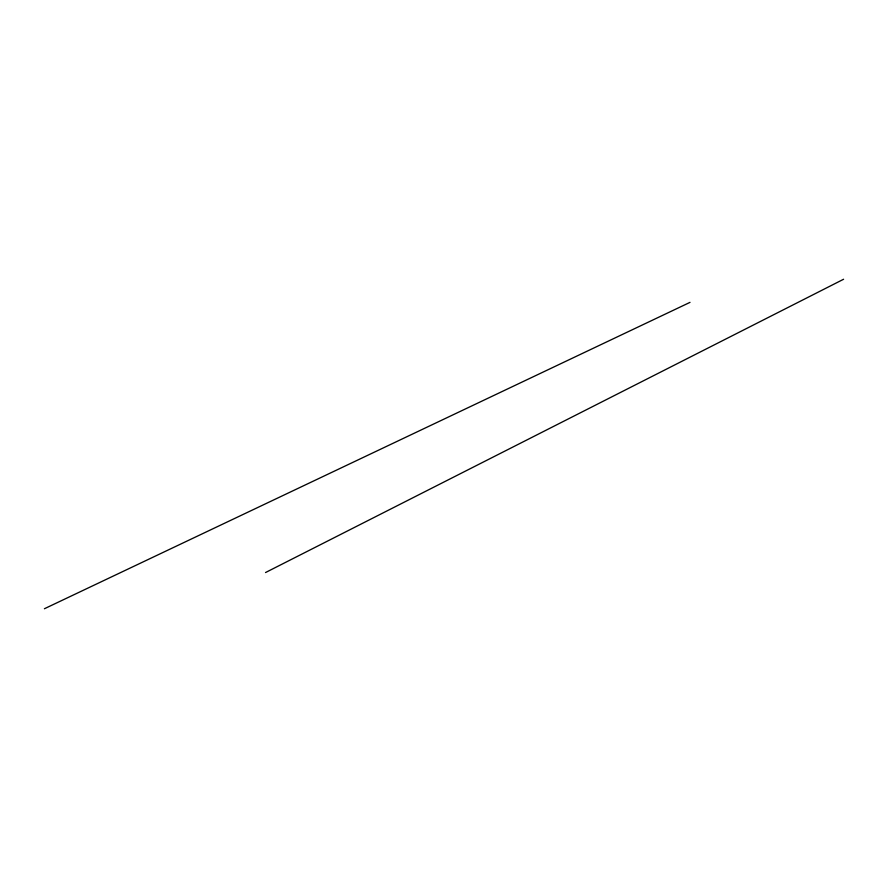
<?xml version="1.0" encoding="UTF-8"?>
<svg xmlns="http://www.w3.org/2000/svg" width="888" height="888" viewBox="0 0 888 888"><rect width="100%" height="100%" fill="white"/><g stroke="black" fill="none" stroke-linecap="round" stroke-linejoin="round"><path stroke-width="1.33" d="M265.534 572.538L843.6 279.254M44.4 608.746L690.009 302.364"/></g></svg>
